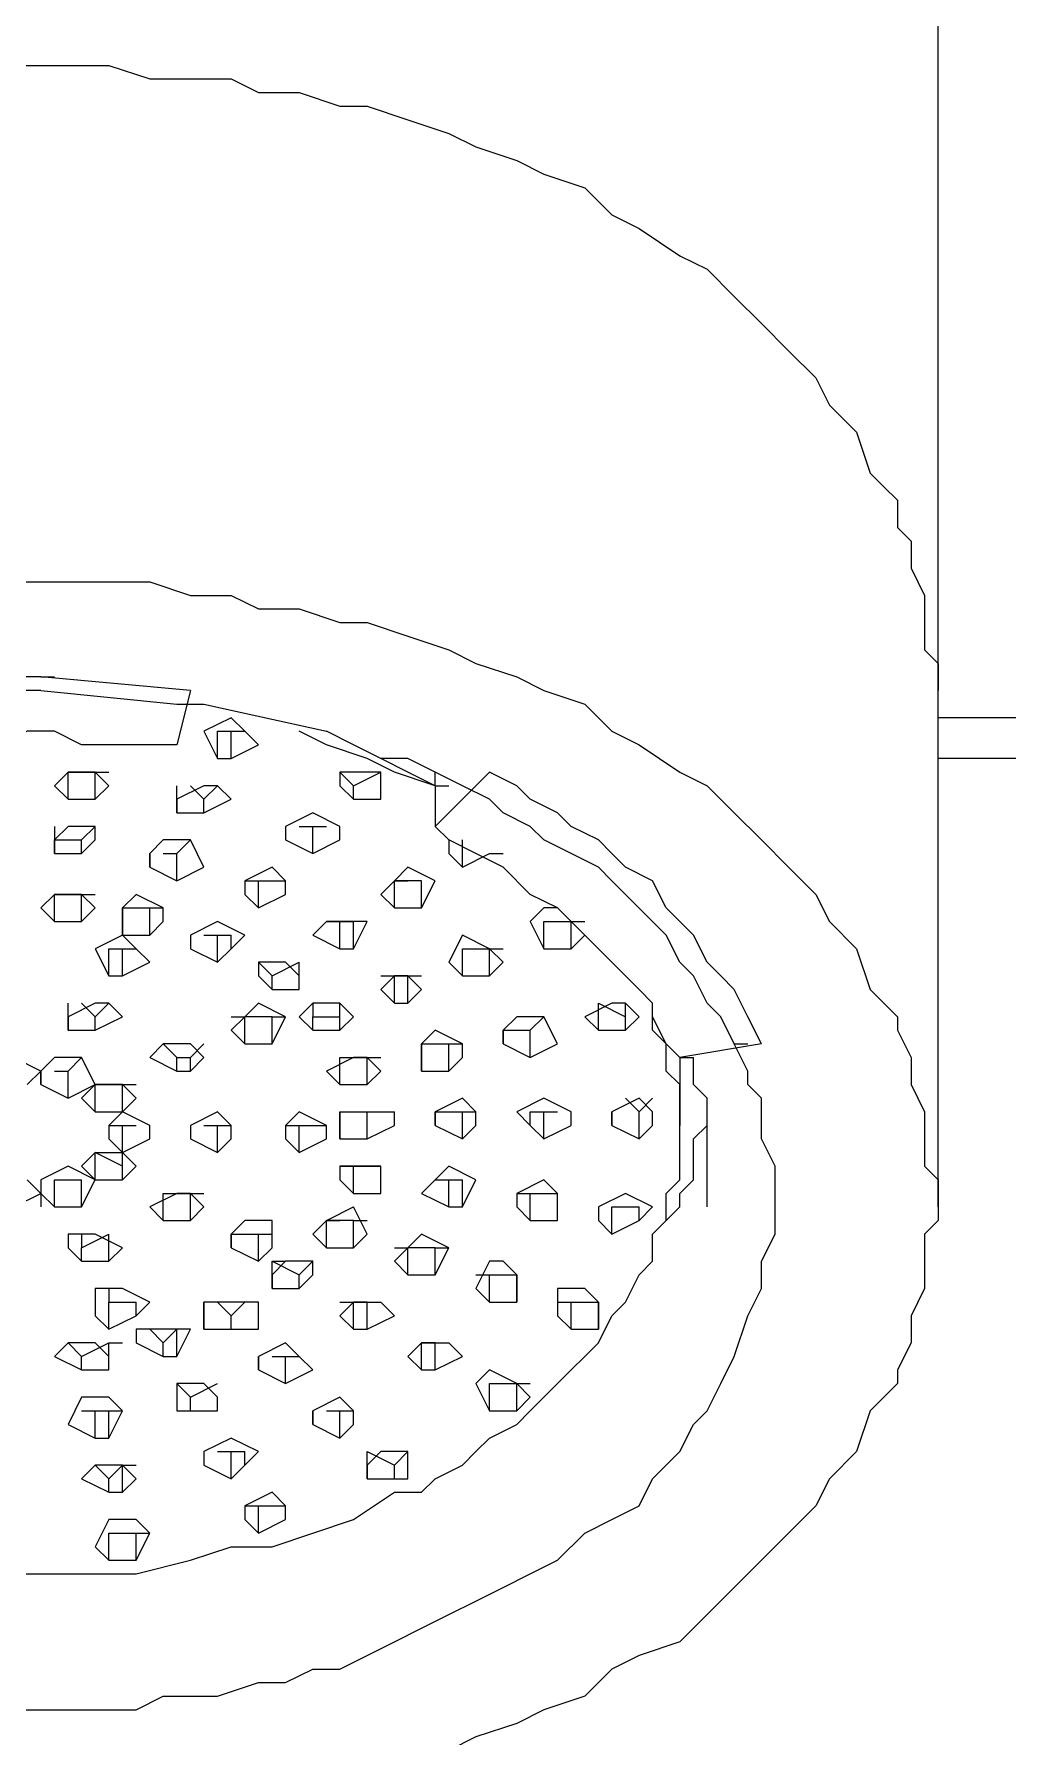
# Model space of a CAD drawing. Header units: millimetres. Extents: x 1.34 to 8.68, y 2.73 to 10.24.
# Drawn here: x 2.1646 to 2.284, y 5.5981 to 5.8069 of the extents above; entities that cross this region are included whole.
import ezdxf

# ---------------------------------------------------------------- set-up
doc = ezdxf.new("R2010")
doc.units = ezdxf.units.MM
doc.layers.add('PDF2_형상', color=7, linetype='Continuous')

msp = doc.modelspace()

# ---------------------------------------------------------------- linework, layer by layer
at = {"layer": 'PDF2_형상', "lineweight": 25}
for points in [[(2.27541, 5.6631), (2.27541, 5.8431)], [(2.16041, 5.8031), (2.16541, 5.8031)], [(2.16541, 5.8031), (2.17041, 5.8031), (2.17375, 5.8031), (2.17875, 5.80143), (2.18375, 5.80143), (2.18875, 5.80143), (2.19208, 5.79976), (2.19708, 5.79976), (2.20208, 5.7981), (2.20541, 5.7981), (2.21041, 5.79643), (2.21541, 5.79476), (2.21875, 5.7931), (2.22375, 5.79143), (2.22708, 5.78976), (2.23208, 5.7881), (2.23541, 5.78476), (2.23875, 5.7831), (2.24375, 5.77976), (2.24708, 5.7781), (2.25041, 5.77476), (2.25375, 5.77143), (2.25708, 5.7681), (2.26041, 5.76476), (2.26208, 5.76143), (2.26541, 5.7581), (2.26708, 5.7531), (2.26875, 5.75143), (2.27041, 5.74976), (2.27041, 5.74643), (2.27208, 5.74476), (2.27208, 5.7431), (2.27208, 5.74143), (2.27375, 5.7381), (2.27375, 5.73643), (2.27375, 5.7331), (2.27375, 5.73143), (2.27541, 5.72976), (2.27541, 5.72643)], [(2.16041, 5.73976), (2.16541, 5.73976)], [(2.16541, 5.73976), (2.17041, 5.73976), (2.17375, 5.73976), (2.17875, 5.73976), (2.18375, 5.7381), (2.18875, 5.7381), (2.19208, 5.73643), (2.19708, 5.73643), (2.20208, 5.73476), (2.20541, 5.73476), (2.21041, 5.7331), (2.21541, 5.73143), (2.21875, 5.72976), (2.22375, 5.7281), (2.22708, 5.72643), (2.23208, 5.72476), (2.23541, 5.72143), (2.23875, 5.71976), (2.24375, 5.71643), (2.24708, 5.71476), (2.25041, 5.71143), (2.25375, 5.7081), (2.25708, 5.70476), (2.26041, 5.70143), (2.26208, 5.6981), (2.26541, 5.69476), (2.26708, 5.68976), (2.26875, 5.6881), (2.27041, 5.68643), (2.27041, 5.68476), (2.27208, 5.68143), (2.27208, 5.67976), (2.27208, 5.6781), (2.27375, 5.67476), (2.27375, 5.6731), (2.27375, 5.67143), (2.27375, 5.6681), (2.27541, 5.66643), (2.27541, 5.6631)], [(2.16541, 5.7281), (2.16041, 5.7281), (2.15541, 5.7281), (2.15041, 5.7281), (2.14708, 5.72643), (2.14208, 5.72643), (2.13708, 5.72476), (2.13208, 5.72476), (2.12875, 5.7231)], [(2.16541, 5.7281), (2.16708, 5.7281)], [(2.16541, 5.7281), (2.16708, 5.7281)], [(2.18375, 5.72643), (2.16541, 5.7281)], [(2.16541, 5.72643), (2.16041, 5.72643), (2.15708, 5.72643), (2.15208, 5.72476), (2.14875, 5.72476), (2.14375, 5.72476), (2.14041, 5.7231), (2.13541, 5.7231), (2.13208, 5.72143)], [(2.16541, 5.72643), (2.18208, 5.72476), (2.18375, 5.72476), (2.18541, 5.72476), (2.20041, 5.72143)], [(2.18375, 5.72643), (2.18208, 5.71976)], [(2.18875, 5.7231), (2.18541, 5.72143)], [(2.19041, 5.72143), (2.18875, 5.7231)], [(2.34041, 5.7231), (2.27541, 5.7231)], [(2.18208, 5.71976), (2.17875, 5.71976), (2.17541, 5.71976), (2.17375, 5.71976), (2.17041, 5.71976), (2.16708, 5.72143), (2.16375, 5.72143), (2.16041, 5.71976), (2.15708, 5.71976), (2.15375, 5.71976), (2.15041, 5.71976), (2.14708, 5.71976), (2.14375, 5.7181), (2.14208, 5.7181), (2.13875, 5.7181), (2.13541, 5.71643), (2.13208, 5.71643)], [(2.18541, 5.72143), (2.18708, 5.7181)], [(2.18708, 5.7181), (2.18708, 5.72143)], [(2.18708, 5.72143), (2.18875, 5.72143)], [(2.18875, 5.7181), (2.18875, 5.72143)], [(2.18875, 5.72143), (2.19041, 5.72143)], [(2.19208, 5.71976), (2.19041, 5.72143)], [(2.21375, 5.71476), (2.20875, 5.71643), (2.20541, 5.7181), (2.20041, 5.71976), (2.19708, 5.72143)], [(2.21375, 5.71476), (2.21041, 5.71643), (2.20708, 5.7181), (2.20375, 5.71976), (2.20041, 5.72143)], [(2.25541, 5.6631), (2.25541, 5.66643), (2.25541, 5.6681), (2.25375, 5.67143), (2.25375, 5.6731), (2.25375, 5.67643), (2.25208, 5.6781), (2.25208, 5.67976), (2.25041, 5.6831), (2.24875, 5.68643), (2.24708, 5.6881), (2.24541, 5.69143), (2.24375, 5.6931), (2.24208, 5.69643), (2.24041, 5.6981), (2.23708, 5.70143), (2.23541, 5.7031), (2.23375, 5.70476), (2.23041, 5.70643), (2.22708, 5.7081), (2.22541, 5.70976), (2.22208, 5.71143), (2.22041, 5.7131), (2.21708, 5.71476), (2.21375, 5.71643), (2.21041, 5.7181), (2.20708, 5.7181), (2.20375, 5.71976), (2.20041, 5.72143)], [(2.18708, 5.7181), (2.18875, 5.7181)], [(2.18875, 5.7181), (2.19208, 5.71976)], [(2.33708, 5.7181), (2.27541, 5.7181)], [(2.16875, 5.71643), (2.16708, 5.71476)], [(2.16875, 5.71643), (2.17041, 5.71643)], [(2.16875, 5.7131), (2.16875, 5.71643)], [(2.16875, 5.71643), (2.17208, 5.71643), (2.16875, 5.71643)], [(2.17375, 5.71476), (2.17208, 5.71643)], [(2.17208, 5.7131), (2.17208, 5.71643)], [(2.17208, 5.71643), (2.17375, 5.71643)], [(2.20208, 5.71643), (2.20208, 5.71476)], [(2.20208, 5.71643), (2.20375, 5.71476)], [(2.20541, 5.71643), (2.20208, 5.71643)], [(2.20375, 5.71476), (2.20708, 5.71643)], [(2.20708, 5.71643), (2.20541, 5.71643)], [(2.20708, 5.7131), (2.20708, 5.71643)], [(2.20708, 5.7131), (2.20708, 5.71643)], [(2.21375, 5.71476), (2.21375, 5.71643)], [(2.22041, 5.71643), (2.21375, 5.70976)], [(2.25375, 5.6831), (2.25208, 5.68643), (2.25041, 5.68976), (2.24875, 5.69143), (2.24708, 5.6931), (2.24541, 5.69643), (2.24375, 5.6981), (2.24208, 5.69976), (2.24041, 5.7031), (2.23708, 5.70476), (2.23541, 5.70643), (2.23375, 5.7081), (2.23041, 5.70976), (2.22875, 5.71143), (2.22541, 5.7131), (2.22375, 5.71476), (2.22041, 5.71643)], [(2.16708, 5.71476), (2.16875, 5.7131)], [(2.17208, 5.7131), (2.17375, 5.71476)], [(2.18208, 5.71143), (2.18208, 5.71476)], [(2.18541, 5.71476), (2.18208, 5.7131)], [(2.18375, 5.71476), (2.18541, 5.7131)], [(2.18708, 5.71476), (2.18541, 5.71476)], [(2.18541, 5.7131), (2.18708, 5.71476)], [(2.18875, 5.7131), (2.18708, 5.71476)], [(2.20208, 5.71476), (2.20375, 5.7131)], [(2.20375, 5.7131), (2.20375, 5.71476)], [(2.21375, 5.71476), (2.21375, 5.70976)], [(2.21375, 5.71476), (2.21541, 5.71476)], [(2.16875, 5.7131), (2.17208, 5.7131)], [(2.18208, 5.7131), (2.18208, 5.71143)], [(2.18541, 5.71143), (2.18541, 5.7131)], [(2.18541, 5.71143), (2.18875, 5.7131)], [(2.20375, 5.7131), (2.20708, 5.7131)], [(2.16708, 5.70976), (2.16708, 5.7081)], [(2.16875, 5.70976), (2.16708, 5.7081)], [(2.17208, 5.70976), (2.16875, 5.70976)], [(2.17041, 5.7081), (2.17208, 5.70976)], [(2.17208, 5.7081), (2.17208, 5.70976)], [(2.18208, 5.71143), (2.18541, 5.71143)], [(2.19875, 5.71143), (2.19541, 5.70976)], [(2.19541, 5.70976), (2.19541, 5.7081)], [(2.19708, 5.70976), (2.19875, 5.70976)], [(2.20208, 5.70976), (2.19875, 5.71143)], [(2.19875, 5.70643), (2.19875, 5.70976)], [(2.19875, 5.70976), (2.20041, 5.70976)], [(2.20208, 5.7081), (2.20208, 5.70976)], [(2.20208, 5.7081), (2.20208, 5.70976)], [(2.21541, 5.7081), (2.21375, 5.70976)], [(2.16708, 5.7081), (2.16708, 5.70643)], [(2.16708, 5.70643), (2.16708, 5.7081)], [(2.16708, 5.7081), (2.17041, 5.7081)], [(2.17041, 5.70643), (2.17041, 5.7081)], [(2.17041, 5.70643), (2.17208, 5.7081)], [(2.18041, 5.7081), (2.17875, 5.70643)], [(2.18375, 5.7081), (2.18041, 5.7081)], [(2.18208, 5.70643), (2.18375, 5.7081)], [(2.18541, 5.70476), (2.18375, 5.7081)], [(2.19541, 5.7081), (2.19875, 5.70643)], [(2.19875, 5.70643), (2.20208, 5.7081)], [(2.21541, 5.7081), (2.21541, 5.70643)], [(2.22875, 5.69976), (2.22541, 5.70143), (2.22208, 5.70476), (2.21875, 5.70643), (2.21541, 5.7081)], [(2.21708, 5.70476), (2.21708, 5.7081)], [(2.16708, 5.70643), (2.17041, 5.70643)], [(2.17875, 5.70476), (2.17875, 5.70643)], [(2.17875, 5.70643), (2.17875, 5.70476)], [(2.18041, 5.70643), (2.18208, 5.70643)], [(2.18208, 5.7031), (2.18208, 5.70643)], [(2.21541, 5.70643), (2.21708, 5.70476)], [(2.21708, 5.70476), (2.22041, 5.70643)], [(2.22041, 5.70643), (2.22208, 5.70643)], [(2.22041, 5.70643), (2.22208, 5.70643)], [(2.17875, 5.70476), (2.18208, 5.7031)], [(2.18208, 5.7031), (2.18541, 5.70476)], [(2.19375, 5.70476), (2.19041, 5.7031)], [(2.19541, 5.7031), (2.19375, 5.70476)], [(2.21208, 5.7031), (2.20875, 5.7031), (2.21041, 5.70476)], [(2.21375, 5.7031), (2.21041, 5.70476)], [(2.16708, 5.70143), (2.16541, 5.69976)], [(2.16708, 5.70143), (2.16875, 5.70143)], [(2.16708, 5.6981), (2.16708, 5.70143)], [(2.16708, 5.70143), (2.17041, 5.70143), (2.16708, 5.70143)], [(2.17208, 5.69976), (2.17041, 5.70143)], [(2.17041, 5.6981), (2.17041, 5.70143)], [(2.17041, 5.70143), (2.17208, 5.70143)], [(2.17708, 5.70143), (2.17541, 5.69976)], [(2.18041, 5.69976), (2.17708, 5.70143)], [(2.19041, 5.7031), (2.19041, 5.70143)], [(2.19041, 5.7031), (2.19208, 5.7031)], [(2.19041, 5.70143), (2.19208, 5.69976)], [(2.19208, 5.69976), (2.19208, 5.7031)], [(2.19208, 5.7031), (2.19541, 5.7031)], [(2.19208, 5.69976), (2.19541, 5.70143)], [(2.19541, 5.70143), (2.19541, 5.7031)], [(2.19541, 5.70143), (2.19541, 5.7031)], [(2.20875, 5.7031), (2.20708, 5.70143)], [(2.20708, 5.70143), (2.20875, 5.69976)], [(2.20875, 5.7031), (2.21041, 5.7031)], [(2.20875, 5.69976), (2.20875, 5.7031)], [(2.21208, 5.69976), (2.21208, 5.7031)], [(2.21208, 5.69976), (2.21375, 5.7031)], [(2.16541, 5.69976), (2.16708, 5.6981)], [(2.17041, 5.6981), (2.17208, 5.69976)], [(2.17541, 5.69976), (2.17541, 5.69643)], [(2.17541, 5.69643), (2.17541, 5.69976)], [(2.17541, 5.69976), (2.17875, 5.69976)], [(2.17875, 5.69643), (2.17875, 5.69976)], [(2.17875, 5.69976), (2.18041, 5.69976)], [(2.18041, 5.6981), (2.18041, 5.69976)], [(2.20875, 5.69976), (2.21208, 5.69976)], [(2.22708, 5.69976), (2.22541, 5.6981)], [(2.22875, 5.69976), (2.22708, 5.69976)], [(2.23208, 5.69643), (2.22875, 5.69976)], [(2.16708, 5.6981), (2.17041, 5.6981)], [(2.17875, 5.69643), (2.18041, 5.6981)], [(2.18708, 5.6981), (2.18375, 5.69643)], [(2.19041, 5.69643), (2.18708, 5.6981)], [(2.20041, 5.6981), (2.19875, 5.69643)], [(2.20041, 5.6981), (2.20208, 5.6981)], [(2.20208, 5.6981), (2.20375, 5.6981), (2.20041, 5.6981)], [(2.20208, 5.69476), (2.20208, 5.6981)], [(2.20541, 5.6981), (2.20375, 5.6981)], [(2.20375, 5.69476), (2.20375, 5.6981)], [(2.20375, 5.69476), (2.20541, 5.6981)], [(2.22541, 5.6981), (2.22708, 5.69476)], [(2.22708, 5.6981), (2.22875, 5.6981)], [(2.22708, 5.69476), (2.22708, 5.6981)], [(2.22708, 5.6981), (2.23041, 5.6981)], [(2.23041, 5.69476), (2.23041, 5.6981)], [(2.23041, 5.6981), (2.23208, 5.6981)], [(2.17541, 5.69643), (2.17208, 5.69476)], [(2.17708, 5.69476), (2.17541, 5.69643), (2.17875, 5.69643)], [(2.18375, 5.69643), (2.18375, 5.69476)], [(2.18541, 5.69643), (2.18708, 5.69643)], [(2.18708, 5.6931), (2.18708, 5.69643)], [(2.18708, 5.69643), (2.18875, 5.69643)], [(2.18875, 5.69476), (2.18875, 5.69643)], [(2.18875, 5.69476), (2.19041, 5.69643)], [(2.19875, 5.69643), (2.20208, 5.69476)], [(2.21708, 5.69643), (2.21541, 5.6931)], [(2.21708, 5.69476), (2.22041, 5.69476), (2.21708, 5.69643)], [(2.23041, 5.69476), (2.23208, 5.69643)], [(2.24375, 5.68143), (2.24208, 5.6831), (2.24041, 5.68476), (2.24041, 5.6881), (2.23875, 5.68976), (2.23708, 5.69143), (2.23541, 5.6931), (2.23375, 5.69476), (2.23208, 5.69643)], [(2.17208, 5.69476), (2.17375, 5.69143)], [(2.17375, 5.69143), (2.17375, 5.69476)], [(2.17375, 5.69476), (2.17541, 5.69476)], [(2.17541, 5.69143), (2.17541, 5.69476)], [(2.17541, 5.69476), (2.17708, 5.69476)], [(2.17541, 5.69143), (2.17875, 5.6931)], [(2.17875, 5.6931), (2.17708, 5.69476)], [(2.18375, 5.69476), (2.18708, 5.6931)], [(2.18708, 5.6931), (2.18875, 5.69476)], [(2.19208, 5.6931), (2.19375, 5.69143)], [(2.19208, 5.6931), (2.19208, 5.69143)], [(2.19541, 5.6931), (2.19208, 5.6931)], [(2.19375, 5.69143), (2.19708, 5.6931)], [(2.19708, 5.69143), (2.19541, 5.6931)], [(2.19708, 5.68976), (2.19708, 5.6931)], [(2.20208, 5.69476), (2.20375, 5.69476)], [(2.21541, 5.6931), (2.21708, 5.69143)], [(2.21708, 5.69476), (2.21875, 5.69476)], [(2.21708, 5.69143), (2.21708, 5.69476)], [(2.22208, 5.6931), (2.22041, 5.69476)], [(2.22041, 5.69143), (2.22041, 5.69476)], [(2.22041, 5.69476), (2.22208, 5.69476)], [(2.22041, 5.69143), (2.22208, 5.6931)], [(2.22708, 5.69476), (2.23041, 5.69476)], [(2.17375, 5.69143), (2.17541, 5.69143)], [(2.19208, 5.69143), (2.19375, 5.68976)], [(2.19375, 5.68976), (2.19375, 5.69143)], [(2.19708, 5.68976), (2.19708, 5.69143)], [(2.20708, 5.69143), (2.20875, 5.69143)], [(2.20875, 5.69143), (2.20708, 5.68976)], [(2.20875, 5.6881), (2.20875, 5.69143)], [(2.20875, 5.69143), (2.21041, 5.69143), (2.20875, 5.69143)], [(2.21208, 5.68976), (2.21041, 5.69143)], [(2.21041, 5.6881), (2.21041, 5.69143)], [(2.21041, 5.69143), (2.21208, 5.69143)], [(2.21708, 5.69143), (2.22041, 5.69143)], [(2.19375, 5.68976), (2.19708, 5.68976)], [(2.20708, 5.68976), (2.20875, 5.6881)], [(2.21041, 5.6881), (2.21208, 5.68976)], [(2.16875, 5.68476), (2.16875, 5.6881)], [(2.17208, 5.6881), (2.16875, 5.68643)], [(2.17041, 5.6881), (2.17208, 5.68643)], [(2.17375, 5.6881), (2.17208, 5.6881)], [(2.17208, 5.68643), (2.17375, 5.6881)], [(2.17541, 5.68643), (2.17375, 5.6881)], [(2.19375, 5.68643), (2.19041, 5.68643), (2.19208, 5.6881)], [(2.19541, 5.68643), (2.19208, 5.6881)], [(2.19875, 5.6881), (2.19708, 5.68643)], [(2.19875, 5.6881), (2.19875, 5.68643)], [(2.20208, 5.6881), (2.19875, 5.6881)], [(2.20375, 5.68643), (2.20208, 5.6881)], [(2.20208, 5.68643), (2.20208, 5.6881)], [(2.20875, 5.6881), (2.21041, 5.6881)], [(2.23541, 5.6881), (2.23208, 5.68643)], [(2.23375, 5.68476), (2.23375, 5.6881)], [(2.23375, 5.6881), (2.23708, 5.68643)], [(2.23708, 5.6881), (2.23541, 5.6881)], [(2.23875, 5.68643), (2.23708, 5.6881)], [(2.23708, 5.68643), (2.23708, 5.6881)], [(2.16875, 5.68643), (2.16875, 5.68476)], [(2.16875, 5.68476), (2.17208, 5.68476)], [(2.17208, 5.68476), (2.17208, 5.68643)], [(2.17208, 5.68476), (2.17541, 5.68643)], [(2.18875, 5.68643), (2.19041, 5.68643)], [(2.19041, 5.68643), (2.18875, 5.68476)], [(2.18875, 5.68476), (2.19041, 5.6831)], [(2.19041, 5.6831), (2.19041, 5.68643)], [(2.19375, 5.6831), (2.19375, 5.68643)], [(2.19375, 5.68643), (2.19541, 5.68643)], [(2.19375, 5.6831), (2.19541, 5.68643)], [(2.19708, 5.68643), (2.19875, 5.68476)], [(2.19875, 5.68476), (2.19875, 5.68643)], [(2.19875, 5.68643), (2.20208, 5.68643)], [(2.19875, 5.68476), (2.20208, 5.68476)], [(2.20208, 5.68476), (2.20208, 5.68643)], [(2.20208, 5.68476), (2.20375, 5.68643)], [(2.21375, 5.68476), (2.21208, 5.6831)], [(2.21708, 5.6831), (2.21375, 5.68476)], [(2.22375, 5.68643), (2.22208, 5.68476)], [(2.22208, 5.68476), (2.22208, 5.6831)], [(2.22208, 5.6831), (2.22208, 5.68476)], [(2.22208, 5.68476), (2.22541, 5.68476)], [(2.22708, 5.68643), (2.22375, 5.68643)], [(2.22541, 5.68476), (2.22708, 5.68643)], [(2.22541, 5.68143), (2.22541, 5.68476)], [(2.22875, 5.6831), (2.22708, 5.68643)], [(2.23208, 5.68643), (2.23375, 5.68476)], [(2.23375, 5.68476), (2.23708, 5.68476)], [(2.23708, 5.68476), (2.23708, 5.68643)], [(2.23708, 5.68476), (2.23875, 5.68643)], [(2.24375, 5.6731), (2.24375, 5.67476), (2.24375, 5.67643), (2.24375, 5.6781), (2.24208, 5.67976), (2.24208, 5.68143), (2.24208, 5.6831), (2.24041, 5.68643)], [(2.18041, 5.6831), (2.17875, 5.68143)], [(2.18041, 5.6831), (2.18208, 5.68143)], [(2.18375, 5.6831), (2.18041, 5.6831)], [(2.18541, 5.68143), (2.18375, 5.6831)], [(2.18375, 5.68143), (2.18541, 5.6831)], [(2.19041, 5.6831), (2.19375, 5.6831)], [(2.21208, 5.6831), (2.21208, 5.67976)], [(2.21208, 5.67976), (2.21208, 5.6831)], [(2.21208, 5.6831), (2.21541, 5.6831)], [(2.21541, 5.67976), (2.21541, 5.6831)], [(2.21541, 5.6831), (2.21708, 5.6831)], [(2.21708, 5.68143), (2.21708, 5.6831)], [(2.22208, 5.6831), (2.22541, 5.68143)], [(2.22541, 5.68143), (2.22875, 5.6831)], [(2.25375, 5.6831), (2.24375, 5.68143)], [(2.25041, 5.6831), (2.25208, 5.6831)], [(2.16541, 5.67976), (2.16208, 5.68143)], [(2.16708, 5.68143), (2.16541, 5.67976)], [(2.17041, 5.68143), (2.16708, 5.68143)], [(2.16875, 5.67976), (2.17041, 5.68143)], [(2.17208, 5.6781), (2.17041, 5.68143)], [(2.17875, 5.68143), (2.18208, 5.67976)], [(2.18208, 5.67976), (2.18208, 5.68143)], [(2.18208, 5.68143), (2.18375, 5.68143)], [(2.18375, 5.67976), (2.18375, 5.68143)], [(2.18375, 5.67976), (2.18541, 5.68143)], [(2.20375, 5.68143), (2.20041, 5.67976)], [(2.20208, 5.6781), (2.20208, 5.68143)], [(2.20208, 5.68143), (2.20541, 5.68143), (2.20375, 5.68143)], [(2.20708, 5.67976), (2.20541, 5.68143)], [(2.20541, 5.6781), (2.20541, 5.68143)], [(2.20541, 5.68143), (2.20708, 5.68143)], [(2.21541, 5.67976), (2.21708, 5.68143)], [(2.24375, 5.68143), (2.24375, 5.6731)], [(2.24375, 5.68143), (2.24541, 5.68143)], [(2.24708, 5.66976), (2.24708, 5.6731), (2.24708, 5.67643), (2.24541, 5.6781), (2.24541, 5.68143)], [(2.16375, 5.6781), (2.16541, 5.67976)], [(2.16541, 5.67976), (2.16541, 5.6781)], [(2.16541, 5.6781), (2.16541, 5.67976)], [(2.16708, 5.67976), (2.16875, 5.67976)], [(2.16875, 5.67643), (2.16875, 5.67976)], [(2.18208, 5.67976), (2.18375, 5.67976)], [(2.20041, 5.67976), (2.20208, 5.6781)], [(2.20541, 5.6781), (2.20708, 5.67976)], [(2.21208, 5.67976), (2.21541, 5.67976)], [(2.16541, 5.6781), (2.16875, 5.67643)], [(2.16875, 5.67643), (2.17208, 5.6781)], [(2.17208, 5.6781), (2.17041, 5.67643)], [(2.17041, 5.67643), (2.17208, 5.67476)], [(2.17208, 5.6781), (2.17375, 5.6781)], [(2.17208, 5.67476), (2.17208, 5.6781)], [(2.17208, 5.6781), (2.17541, 5.6781), (2.17208, 5.6781)], [(2.17708, 5.67643), (2.17541, 5.6781)], [(2.17541, 5.67476), (2.17541, 5.6781)], [(2.17541, 5.6781), (2.17708, 5.6781)], [(2.17541, 5.67476), (2.17708, 5.67643)], [(2.20208, 5.6781), (2.20541, 5.6781)], [(2.21708, 5.67643), (2.21375, 5.67476)], [(2.21875, 5.67476), (2.21708, 5.67643)], [(2.22708, 5.67643), (2.22375, 5.67476)], [(2.23041, 5.67476), (2.22708, 5.67643)], [(2.23875, 5.67643), (2.23541, 5.67476)], [(2.23708, 5.67643), (2.23875, 5.67476)], [(2.24041, 5.67476), (2.23875, 5.67643)], [(2.23875, 5.67476), (2.24041, 5.67643)], [(2.17208, 5.67476), (2.17541, 5.67476)], [(2.17541, 5.67476), (2.17375, 5.6731)], [(2.17875, 5.6731), (2.17541, 5.67476)], [(2.18708, 5.67476), (2.18375, 5.6731)], [(2.18875, 5.6731), (2.18708, 5.67476)], [(2.19708, 5.67476), (2.19541, 5.6731)], [(2.20041, 5.6731), (2.19708, 5.67476)], [(2.20208, 5.67476), (2.20208, 5.67143)], [(2.20208, 5.67143), (2.20208, 5.67476)], [(2.20208, 5.67476), (2.20541, 5.67476), (2.20708, 5.67476)], [(2.20375, 5.67476), (2.20541, 5.67476), (2.20875, 5.67476)], [(2.20541, 5.67143), (2.20541, 5.67476)], [(2.20875, 5.6731), (2.20875, 5.67476)], [(2.21375, 5.67476), (2.21375, 5.6731)], [(2.21375, 5.6731), (2.21375, 5.67476)], [(2.21375, 5.67476), (2.21708, 5.67476)], [(2.21708, 5.67143), (2.21708, 5.67476)], [(2.21708, 5.67476), (2.21875, 5.67476)], [(2.21875, 5.6731), (2.21875, 5.67476)], [(2.22375, 5.67476), (2.22541, 5.6731)], [(2.22541, 5.6731), (2.22541, 5.67476)], [(2.22541, 5.67476), (2.22708, 5.67476)], [(2.22708, 5.67143), (2.22708, 5.67476)], [(2.22708, 5.67476), (2.22875, 5.67476)], [(2.23041, 5.6731), (2.23041, 5.67476)], [(2.23541, 5.67476), (2.23541, 5.6731)], [(2.23541, 5.6731), (2.23541, 5.67476)], [(2.23875, 5.67143), (2.23875, 5.67476)], [(2.24041, 5.6731), (2.24041, 5.67476)], [(2.24041, 5.65976), (2.24208, 5.66143), (2.24375, 5.6631), (2.24375, 5.66476), (2.24541, 5.66643), (2.24541, 5.66976), (2.24541, 5.67143), (2.24708, 5.6731), (2.24708, 5.67476)], [(2.16208, 5.6181), (2.16708, 5.6181), (2.17208, 5.6181), (2.17708, 5.6181), (2.18375, 5.61976), (2.18875, 5.62143), (2.19375, 5.62143), (2.19875, 5.6231), (2.20375, 5.62476), (2.20875, 5.6281), (2.21208, 5.6281), (2.21375, 5.62976), (2.21708, 5.63143), (2.21875, 5.6331), (2.22041, 5.63476), (2.22375, 5.63643), (2.22541, 5.6381), (2.22708, 5.63976), (2.22875, 5.64143), (2.23041, 5.6431), (2.23208, 5.64476), (2.23375, 5.64643), (2.23541, 5.64976), (2.23708, 5.65143), (2.23875, 5.65476), (2.24041, 5.65643), (2.24041, 5.65976), (2.24208, 5.66143), (2.24208, 5.66476), (2.24375, 5.66643), (2.24375, 5.66976), (2.24375, 5.6731)], [(2.17375, 5.6731), (2.17375, 5.67143)], [(2.17375, 5.6731), (2.17541, 5.6731)], [(2.17541, 5.66976), (2.17541, 5.6731)], [(2.17541, 5.6731), (2.17708, 5.6731)], [(2.17875, 5.67143), (2.17875, 5.6731)], [(2.17875, 5.67143), (2.17875, 5.6731)], [(2.18375, 5.6731), (2.18375, 5.67143)], [(2.18541, 5.6731), (2.18708, 5.6731)], [(2.18708, 5.66976), (2.18708, 5.6731)], [(2.18708, 5.6731), (2.18875, 5.6731)], [(2.18875, 5.67143), (2.18875, 5.6731)], [(2.18875, 5.67143), (2.18875, 5.6731)], [(2.19541, 5.6731), (2.19541, 5.67143)], [(2.19541, 5.6731), (2.19708, 5.6731)], [(2.19708, 5.66976), (2.19708, 5.6731)], [(2.19708, 5.6731), (2.20041, 5.6731)], [(2.20041, 5.67143), (2.20041, 5.6731)], [(2.20041, 5.67143), (2.20041, 5.6731)], [(2.20541, 5.67143), (2.20875, 5.6731)], [(2.21375, 5.6731), (2.21708, 5.67143)], [(2.21708, 5.67143), (2.21875, 5.6731)], [(2.22541, 5.6731), (2.22708, 5.67143)], [(2.22708, 5.67143), (2.23041, 5.6731)], [(2.23541, 5.6731), (2.23875, 5.67143)], [(2.23875, 5.67143), (2.24041, 5.6731)], [(2.17375, 5.67143), (2.17541, 5.66976)], [(2.17541, 5.66976), (2.17875, 5.67143)], [(2.18375, 5.67143), (2.18708, 5.66976)], [(2.18708, 5.66976), (2.18875, 5.67143)], [(2.19541, 5.67143), (2.19708, 5.66976)], [(2.19708, 5.66976), (2.20041, 5.67143)], [(2.20208, 5.67143), (2.20541, 5.67143)], [(2.16875, 5.6681), (2.16541, 5.66643)], [(2.17208, 5.66643), (2.16875, 5.6681)], [(2.17208, 5.66976), (2.17041, 5.6681)], [(2.17041, 5.6681), (2.17208, 5.66643)], [(2.17208, 5.66976), (2.17375, 5.66976)], [(2.17208, 5.66643), (2.17208, 5.66976)], [(2.17541, 5.6681), (2.17208, 5.66976), (2.17541, 5.66976)], [(2.17708, 5.6681), (2.17541, 5.66976)], [(2.17541, 5.6681), (2.17541, 5.66976)], [(2.17541, 5.66643), (2.17541, 5.6681)], [(2.17541, 5.66643), (2.17708, 5.6681)], [(2.20208, 5.6681), (2.20375, 5.6681)], [(2.20208, 5.6681), (2.20208, 5.66643)], [(2.20541, 5.6681), (2.20208, 5.6681)], [(2.20375, 5.66476), (2.20375, 5.6681)], [(2.20375, 5.6681), (2.20708, 5.6681)], [(2.20708, 5.6681), (2.20541, 5.6681)], [(2.20708, 5.66476), (2.20708, 5.6681)], [(2.20708, 5.66476), (2.20708, 5.6681)], [(2.21541, 5.6681), (2.21375, 5.66643)], [(2.21875, 5.66643), (2.21541, 5.6681)], [(2.24708, 5.6631), (2.24708, 5.66976)], [(2.16541, 5.66476), (2.16375, 5.66643)], [(2.16541, 5.66643), (2.16541, 5.6631)], [(2.16541, 5.66643), (2.16541, 5.66476)], [(2.16708, 5.66643), (2.16875, 5.66643)], [(2.16708, 5.6631), (2.16708, 5.66643)], [(2.16708, 5.66643), (2.17041, 5.66643)], [(2.17041, 5.6631), (2.17041, 5.66643)], [(2.17041, 5.6631), (2.17208, 5.66643)], [(2.17208, 5.66643), (2.17541, 5.66643)], [(2.20208, 5.66643), (2.20375, 5.66476)], [(2.21375, 5.66643), (2.21208, 5.66476)], [(2.21375, 5.66643), (2.21541, 5.66643)], [(2.21541, 5.6631), (2.21541, 5.66643)], [(2.21541, 5.66643), (2.21708, 5.66643)], [(2.21708, 5.6631), (2.21708, 5.66643)], [(2.21708, 5.6631), (2.21875, 5.66643)], [(2.22708, 5.66643), (2.22375, 5.66476)], [(2.22875, 5.66476), (2.22708, 5.66643)], [(2.16208, 5.6631), (2.16541, 5.66476)], [(2.16541, 5.66476), (2.16708, 5.6631)], [(2.18208, 5.66476), (2.17875, 5.6631)], [(2.18041, 5.66476), (2.18208, 5.66476)], [(2.18041, 5.66143), (2.18041, 5.66476)], [(2.18041, 5.66476), (2.18375, 5.66476), (2.18208, 5.66476)], [(2.18541, 5.6631), (2.18375, 5.66476)], [(2.18375, 5.66143), (2.18375, 5.66476)], [(2.18375, 5.66476), (2.18541, 5.66476)], [(2.20375, 5.66476), (2.20708, 5.66476)], [(2.21208, 5.66476), (2.21541, 5.6631)], [(2.22375, 5.66476), (2.22541, 5.66476)], [(2.22375, 5.66476), (2.22375, 5.6631)], [(2.22541, 5.66143), (2.22541, 5.66476)], [(2.22541, 5.66476), (2.22875, 5.66476)], [(2.22875, 5.66143), (2.22875, 5.66476)], [(2.22875, 5.66143), (2.22875, 5.66476)], [(2.23708, 5.66476), (2.23375, 5.6631)], [(2.24041, 5.6631), (2.23708, 5.66476)], [(2.16541, 5.60143), (2.16875, 5.60143), (2.17208, 5.60143), (2.17708, 5.60143), (2.18041, 5.6031), (2.18375, 5.6031), (2.18708, 5.6031), (2.19208, 5.60476), (2.19541, 5.60476), (2.19875, 5.60643), (2.20208, 5.60643), (2.20541, 5.6081), (2.20875, 5.60976), (2.21208, 5.61143), (2.21541, 5.6131), (2.21875, 5.61476), (2.22208, 5.61643), (2.22541, 5.6181), (2.22875, 5.61976), (2.23208, 5.6231), (2.23541, 5.62476), (2.23875, 5.62643), (2.24041, 5.62976), (2.24375, 5.6331), (2.24541, 5.63643), (2.24708, 5.6381), (2.24875, 5.64143), (2.25041, 5.64476), (2.25208, 5.64976), (2.25375, 5.6531), (2.25375, 5.65643), (2.25541, 5.65976), (2.25541, 5.66143), (2.25541, 5.6631)], [(2.16708, 5.6631), (2.17041, 5.6631)], [(2.17875, 5.6631), (2.18041, 5.66143)], [(2.18375, 5.66143), (2.18541, 5.6631)], [(2.20375, 5.66143), (2.20041, 5.66143), (2.20375, 5.6631)], [(2.20541, 5.65976), (2.20375, 5.6631)], [(2.21541, 5.6631), (2.21708, 5.6631)], [(2.27541, 5.6631), (2.27541, 5.66143), (2.27375, 5.65976), (2.27375, 5.65643), (2.27375, 5.65476), (2.27375, 5.6531), (2.27208, 5.64976), (2.27208, 5.6481), (2.27208, 5.64643), (2.27041, 5.6431), (2.27041, 5.64143), (2.26875, 5.63976), (2.26708, 5.6381), (2.26541, 5.6331), (2.26208, 5.62976), (2.26041, 5.62643), (2.25708, 5.6231), (2.25375, 5.61976), (2.25041, 5.61643), (2.24708, 5.6131), (2.24375, 5.60976), (2.23875, 5.6081), (2.23541, 5.60643), (2.23208, 5.6031), (2.22708, 5.60143), (2.22375, 5.59976), (2.21875, 5.5981), (2.21541, 5.59643)], [(2.22375, 5.6631), (2.22541, 5.66143)], [(2.23375, 5.6631), (2.23375, 5.66143)], [(2.23541, 5.65976), (2.23541, 5.6631)], [(2.23541, 5.6631), (2.23708, 5.6631)], [(2.23541, 5.6631), (2.23875, 5.6631)], [(2.23875, 5.66143), (2.23875, 5.6631)], [(2.23875, 5.66143), (2.24041, 5.6631)], [(2.16875, 5.65976), (2.16875, 5.6581)], [(2.17208, 5.65976), (2.16875, 5.65976)], [(2.17041, 5.65976), (2.17041, 5.6581)], [(2.17041, 5.6581), (2.17375, 5.65976)], [(2.17541, 5.6581), (2.17208, 5.65976)], [(2.17375, 5.65643), (2.17375, 5.65976)], [(2.18041, 5.66143), (2.18375, 5.66143)], [(2.19041, 5.66143), (2.18875, 5.65976)], [(2.18875, 5.65976), (2.18875, 5.6581)], [(2.18875, 5.65976), (2.19041, 5.65976)], [(2.18875, 5.6581), (2.18875, 5.65976)], [(2.18875, 5.65976), (2.19208, 5.65976)], [(2.19375, 5.66143), (2.19041, 5.66143)], [(2.19208, 5.65643), (2.19208, 5.65976)], [(2.19208, 5.65976), (2.19375, 5.65976)], [(2.19375, 5.6581), (2.19375, 5.66143)], [(2.20041, 5.66143), (2.19875, 5.65976)], [(2.19875, 5.65976), (2.20041, 5.6581)], [(2.20041, 5.66143), (2.20208, 5.66143)], [(2.20041, 5.6581), (2.20041, 5.66143)], [(2.20375, 5.6581), (2.20375, 5.66143)], [(2.20375, 5.66143), (2.20541, 5.66143)], [(2.20375, 5.6581), (2.20541, 5.65976)], [(2.21375, 5.6581), (2.21041, 5.6581), (2.21208, 5.65976)], [(2.21541, 5.6581), (2.21208, 5.65976)], [(2.22541, 5.66143), (2.22875, 5.66143)], [(2.23375, 5.66143), (2.23541, 5.65976)], [(2.23541, 5.65976), (2.23875, 5.66143)], [(2.16875, 5.6581), (2.17041, 5.65643)], [(2.17041, 5.65643), (2.17041, 5.6581)], [(2.17375, 5.65643), (2.17541, 5.6581)], [(2.18875, 5.6581), (2.19208, 5.65643)], [(2.19208, 5.65643), (2.19375, 5.6581)], [(2.20041, 5.6581), (2.20375, 5.6581)], [(2.20875, 5.6581), (2.21041, 5.6581)], [(2.21041, 5.6581), (2.20875, 5.65643)], [(2.21041, 5.65476), (2.21041, 5.6581)], [(2.21375, 5.65476), (2.21375, 5.6581)], [(2.21375, 5.6581), (2.21541, 5.6581)], [(2.21375, 5.65476), (2.21541, 5.6581)], [(2.17041, 5.65643), (2.17375, 5.65643)], [(2.19375, 5.65643), (2.19541, 5.65643)], [(2.19375, 5.6531), (2.19375, 5.65643)], [(2.19375, 5.65643), (2.19708, 5.65476)], [(2.19541, 5.65643), (2.19375, 5.65476)], [(2.19875, 5.65643), (2.19541, 5.65643)], [(2.19708, 5.65476), (2.19875, 5.65643)], [(2.19875, 5.65476), (2.19875, 5.65643)], [(2.20875, 5.65643), (2.21041, 5.65476)], [(2.22041, 5.65643), (2.21875, 5.6531)], [(2.22208, 5.65643), (2.22041, 5.65643)], [(2.22375, 5.65476), (2.22208, 5.65643)], [(2.19375, 5.65476), (2.19375, 5.6531)], [(2.19708, 5.6531), (2.19708, 5.65476)], [(2.19708, 5.6531), (2.19875, 5.65476)], [(2.21041, 5.65476), (2.21375, 5.65476)], [(2.21875, 5.65476), (2.22041, 5.65476)], [(2.22041, 5.65143), (2.22041, 5.65476)], [(2.22041, 5.65476), (2.22375, 5.65476)], [(2.22375, 5.65143), (2.22375, 5.65476)], [(2.22375, 5.65476), (2.22375, 5.65143)], [(2.17208, 5.6531), (2.17208, 5.64976)], [(2.17541, 5.6531), (2.17208, 5.6531)], [(2.17375, 5.6531), (2.17375, 5.65143)], [(2.17375, 5.6481), (2.17375, 5.65143)], [(2.17375, 5.65143), (2.17708, 5.65143)], [(2.17875, 5.65143), (2.17541, 5.6531)], [(2.17708, 5.64976), (2.17708, 5.65143)], [(2.17708, 5.64976), (2.17875, 5.65143)], [(2.18541, 5.6481), (2.18541, 5.65143)], [(2.18541, 5.65143), (2.18541, 5.6481)], [(2.18875, 5.65143), (2.18541, 5.65143)], [(2.18708, 5.65143), (2.18875, 5.64976)], [(2.19208, 5.65143), (2.18875, 5.65143)], [(2.18875, 5.64976), (2.19041, 5.65143)], [(2.19208, 5.6481), (2.19208, 5.65143)], [(2.19375, 5.6531), (2.19708, 5.6531)], [(2.20208, 5.65143), (2.20375, 5.65143)], [(2.20375, 5.65143), (2.20208, 5.64976)], [(2.20375, 5.6481), (2.20375, 5.65143)], [(2.20541, 5.65143), (2.20375, 5.65143), (2.20708, 5.65143)], [(2.20541, 5.6481), (2.20541, 5.65143)], [(2.20541, 5.65143), (2.20708, 5.65143)], [(2.20875, 5.64976), (2.20708, 5.65143)], [(2.21875, 5.6531), (2.22041, 5.65143)], [(2.22041, 5.65143), (2.22375, 5.65143)], [(2.23208, 5.6531), (2.22875, 5.6531)], [(2.22875, 5.6531), (2.22875, 5.64976)], [(2.22875, 5.65143), (2.23041, 5.65143)], [(2.23041, 5.6481), (2.23041, 5.65143)], [(2.23041, 5.65143), (2.23375, 5.65143)], [(2.23375, 5.65143), (2.23208, 5.6531)], [(2.23375, 5.6481), (2.23375, 5.65143)], [(2.23375, 5.65143), (2.23375, 5.6481)], [(2.17208, 5.64976), (2.17375, 5.6481)], [(2.17375, 5.6481), (2.17708, 5.64976)], [(2.18875, 5.6481), (2.18875, 5.64976)], [(2.20208, 5.64976), (2.20375, 5.6481)], [(2.20541, 5.6481), (2.20875, 5.64976)], [(2.22875, 5.64976), (2.23041, 5.6481)], [(2.17708, 5.6481), (2.17708, 5.64643)], [(2.18041, 5.6481), (2.17708, 5.6481)], [(2.17875, 5.6481), (2.18041, 5.64643)], [(2.18375, 5.6481), (2.18041, 5.6481)], [(2.18041, 5.64643), (2.18208, 5.6481)], [(2.18208, 5.64476), (2.18208, 5.6481)], [(2.18208, 5.64476), (2.18375, 5.6481)], [(2.18541, 5.6481), (2.18875, 5.6481)], [(2.18875, 5.6481), (2.19208, 5.6481)], [(2.20375, 5.6481), (2.20541, 5.6481)], [(2.23041, 5.6481), (2.23375, 5.6481)], [(2.16875, 5.64643), (2.16708, 5.64476)], [(2.16875, 5.64643), (2.17041, 5.64476)], [(2.17208, 5.64643), (2.16875, 5.64643)], [(2.17041, 5.64476), (2.17375, 5.64643)], [(2.17375, 5.64476), (2.17208, 5.64643)], [(2.17375, 5.6431), (2.17375, 5.64643)], [(2.17375, 5.64643), (2.17541, 5.64643)], [(2.17708, 5.64643), (2.18041, 5.64476)], [(2.18041, 5.64476), (2.18041, 5.64643)], [(2.19541, 5.64643), (2.19208, 5.64476)], [(2.19708, 5.64476), (2.19541, 5.64643)], [(2.21208, 5.64643), (2.21041, 5.64476)], [(2.21208, 5.64643), (2.21375, 5.64643)], [(2.21208, 5.6431), (2.21208, 5.64643)], [(2.21375, 5.64643), (2.21208, 5.64643), (2.21541, 5.64643)], [(2.21375, 5.6431), (2.21375, 5.64643)], [(2.21375, 5.64643), (2.21541, 5.64643)], [(2.21708, 5.64476), (2.21541, 5.64643)], [(2.16708, 5.64476), (2.17041, 5.6431)], [(2.17041, 5.6431), (2.17041, 5.64476)], [(2.17041, 5.6431), (2.17375, 5.6431)], [(2.17375, 5.6431), (2.17375, 5.64476)], [(2.18041, 5.64476), (2.18208, 5.64476)], [(2.19208, 5.6431), (2.19208, 5.64476)], [(2.19208, 5.64476), (2.19208, 5.6431)], [(2.19208, 5.6431), (2.19541, 5.64143)], [(2.19375, 5.64476), (2.19541, 5.64476)], [(2.19541, 5.64143), (2.19541, 5.64476)], [(2.19541, 5.64476), (2.19708, 5.64476)], [(2.19541, 5.64143), (2.19875, 5.6431)], [(2.19875, 5.6431), (2.19708, 5.64476)], [(2.21041, 5.64476), (2.21208, 5.6431)], [(2.21208, 5.6431), (2.21375, 5.6431)], [(2.21375, 5.6431), (2.21708, 5.64476)], [(2.22041, 5.6431), (2.21875, 5.64143)], [(2.22041, 5.64143), (2.22375, 5.64143), (2.22041, 5.6431)], [(2.18208, 5.64143), (2.18375, 5.63976)], [(2.18208, 5.64143), (2.18208, 5.6381)], [(2.18541, 5.64143), (2.18208, 5.64143)], [(2.18375, 5.63976), (2.18708, 5.64143)], [(2.18708, 5.63976), (2.18541, 5.64143)], [(2.21875, 5.64143), (2.22041, 5.6381)], [(2.22041, 5.64143), (2.22208, 5.64143)], [(2.22041, 5.6381), (2.22041, 5.64143)], [(2.22541, 5.63976), (2.22375, 5.64143)], [(2.22375, 5.6381), (2.22375, 5.64143)], [(2.22375, 5.64143), (2.22541, 5.64143)], [(2.17041, 5.63976), (2.16875, 5.63643)], [(2.17375, 5.63976), (2.17041, 5.63976)], [(2.17541, 5.6381), (2.17375, 5.63976)], [(2.18375, 5.6381), (2.18375, 5.63976)], [(2.18708, 5.6381), (2.18708, 5.63976)], [(2.18708, 5.6381), (2.18708, 5.63976)], [(2.20208, 5.63976), (2.19875, 5.6381)], [(2.20375, 5.6381), (2.20208, 5.63976)], [(2.22375, 5.6381), (2.22541, 5.63976)], [(2.17041, 5.6381), (2.17208, 5.6381)], [(2.17208, 5.63476), (2.17208, 5.6381)], [(2.17208, 5.6381), (2.17375, 5.6381)], [(2.17375, 5.63476), (2.17375, 5.6381)], [(2.17375, 5.6381), (2.17541, 5.6381)], [(2.17375, 5.63476), (2.17541, 5.6381)], [(2.18208, 5.6381), (2.18375, 5.6381)], [(2.18375, 5.6381), (2.18708, 5.6381)], [(2.19875, 5.63643), (2.19875, 5.6381)], [(2.19875, 5.6381), (2.19875, 5.63643)], [(2.20041, 5.6381), (2.20208, 5.6381)], [(2.20208, 5.63476), (2.20208, 5.6381)], [(2.20208, 5.6381), (2.20375, 5.6381)], [(2.20375, 5.63643), (2.20375, 5.6381)], [(2.22041, 5.6381), (2.22375, 5.6381)], [(2.16875, 5.63643), (2.17208, 5.63476)], [(2.17208, 5.63476), (2.17375, 5.63476)], [(2.18875, 5.63476), (2.18541, 5.6331)], [(2.19208, 5.6331), (2.18875, 5.63476)], [(2.19875, 5.63643), (2.20208, 5.63476)], [(2.20208, 5.63476), (2.20375, 5.63643)], [(2.18541, 5.6331), (2.18541, 5.63143)], [(2.18708, 5.6331), (2.18875, 5.6331)], [(2.18875, 5.62976), (2.18875, 5.6331)], [(2.18875, 5.6331), (2.19041, 5.6331)], [(2.19041, 5.63143), (2.19041, 5.6331)], [(2.19041, 5.63143), (2.19208, 5.6331)], [(2.20541, 5.62976), (2.20541, 5.6331)], [(2.20541, 5.6331), (2.20875, 5.63143)], [(2.20708, 5.6331), (2.20541, 5.63143)], [(2.21041, 5.6331), (2.20708, 5.6331)], [(2.20875, 5.63143), (2.21041, 5.6331)], [(2.21041, 5.62976), (2.21041, 5.6331)], [(2.17208, 5.63143), (2.17041, 5.62976)], [(2.17208, 5.63143), (2.17375, 5.62976)], [(2.17375, 5.62976), (2.17541, 5.63143), (2.17208, 5.63143)], [(2.17708, 5.62976), (2.17541, 5.63143)], [(2.17541, 5.6281), (2.17541, 5.63143)], [(2.17541, 5.63143), (2.17708, 5.63143)], [(2.18541, 5.63143), (2.18875, 5.62976)], [(2.18875, 5.62976), (2.19041, 5.63143)], [(2.20541, 5.63143), (2.20541, 5.62976)], [(2.20875, 5.62976), (2.20875, 5.63143)], [(2.17041, 5.62976), (2.17375, 5.6281)], [(2.17375, 5.6281), (2.17375, 5.62976)], [(2.17541, 5.6281), (2.17708, 5.62976)], [(2.20541, 5.62976), (2.20875, 5.62976)], [(2.20875, 5.62976), (2.21041, 5.62976)], [(2.17375, 5.6281), (2.17541, 5.6281)], [(2.19375, 5.6281), (2.19041, 5.62643)], [(2.19041, 5.62643), (2.19208, 5.62643)], [(2.19041, 5.62643), (2.19041, 5.62476)], [(2.19208, 5.6231), (2.19208, 5.62643)], [(2.19208, 5.62643), (2.19541, 5.62643)], [(2.19541, 5.62643), (2.19375, 5.6281)], [(2.19541, 5.62476), (2.19541, 5.62643)], [(2.19541, 5.62476), (2.19541, 5.62643)], [(2.17375, 5.62476), (2.17208, 5.62143)], [(2.17708, 5.62476), (2.17375, 5.62476)], [(2.17875, 5.6231), (2.17708, 5.62476)], [(2.19041, 5.62476), (2.19208, 5.6231)], [(2.19208, 5.6231), (2.19541, 5.62476)], [(2.17375, 5.6231), (2.17541, 5.6231)], [(2.17375, 5.61976), (2.17375, 5.6231)], [(2.17375, 5.6231), (2.17708, 5.6231)], [(2.17708, 5.61976), (2.17708, 5.6231)], [(2.17708, 5.6231), (2.17875, 5.6231)], [(2.17708, 5.61976), (2.17875, 5.6231)], [(2.17208, 5.62143), (2.17375, 5.61976)], [(2.17375, 5.61976), (2.17708, 5.61976)], [(2.16208, 5.60143), (2.16541, 5.60143)]]:
    msp.add_lwpolyline(points, dxfattribs=at)

doc.saveas('drawing.dxf')
